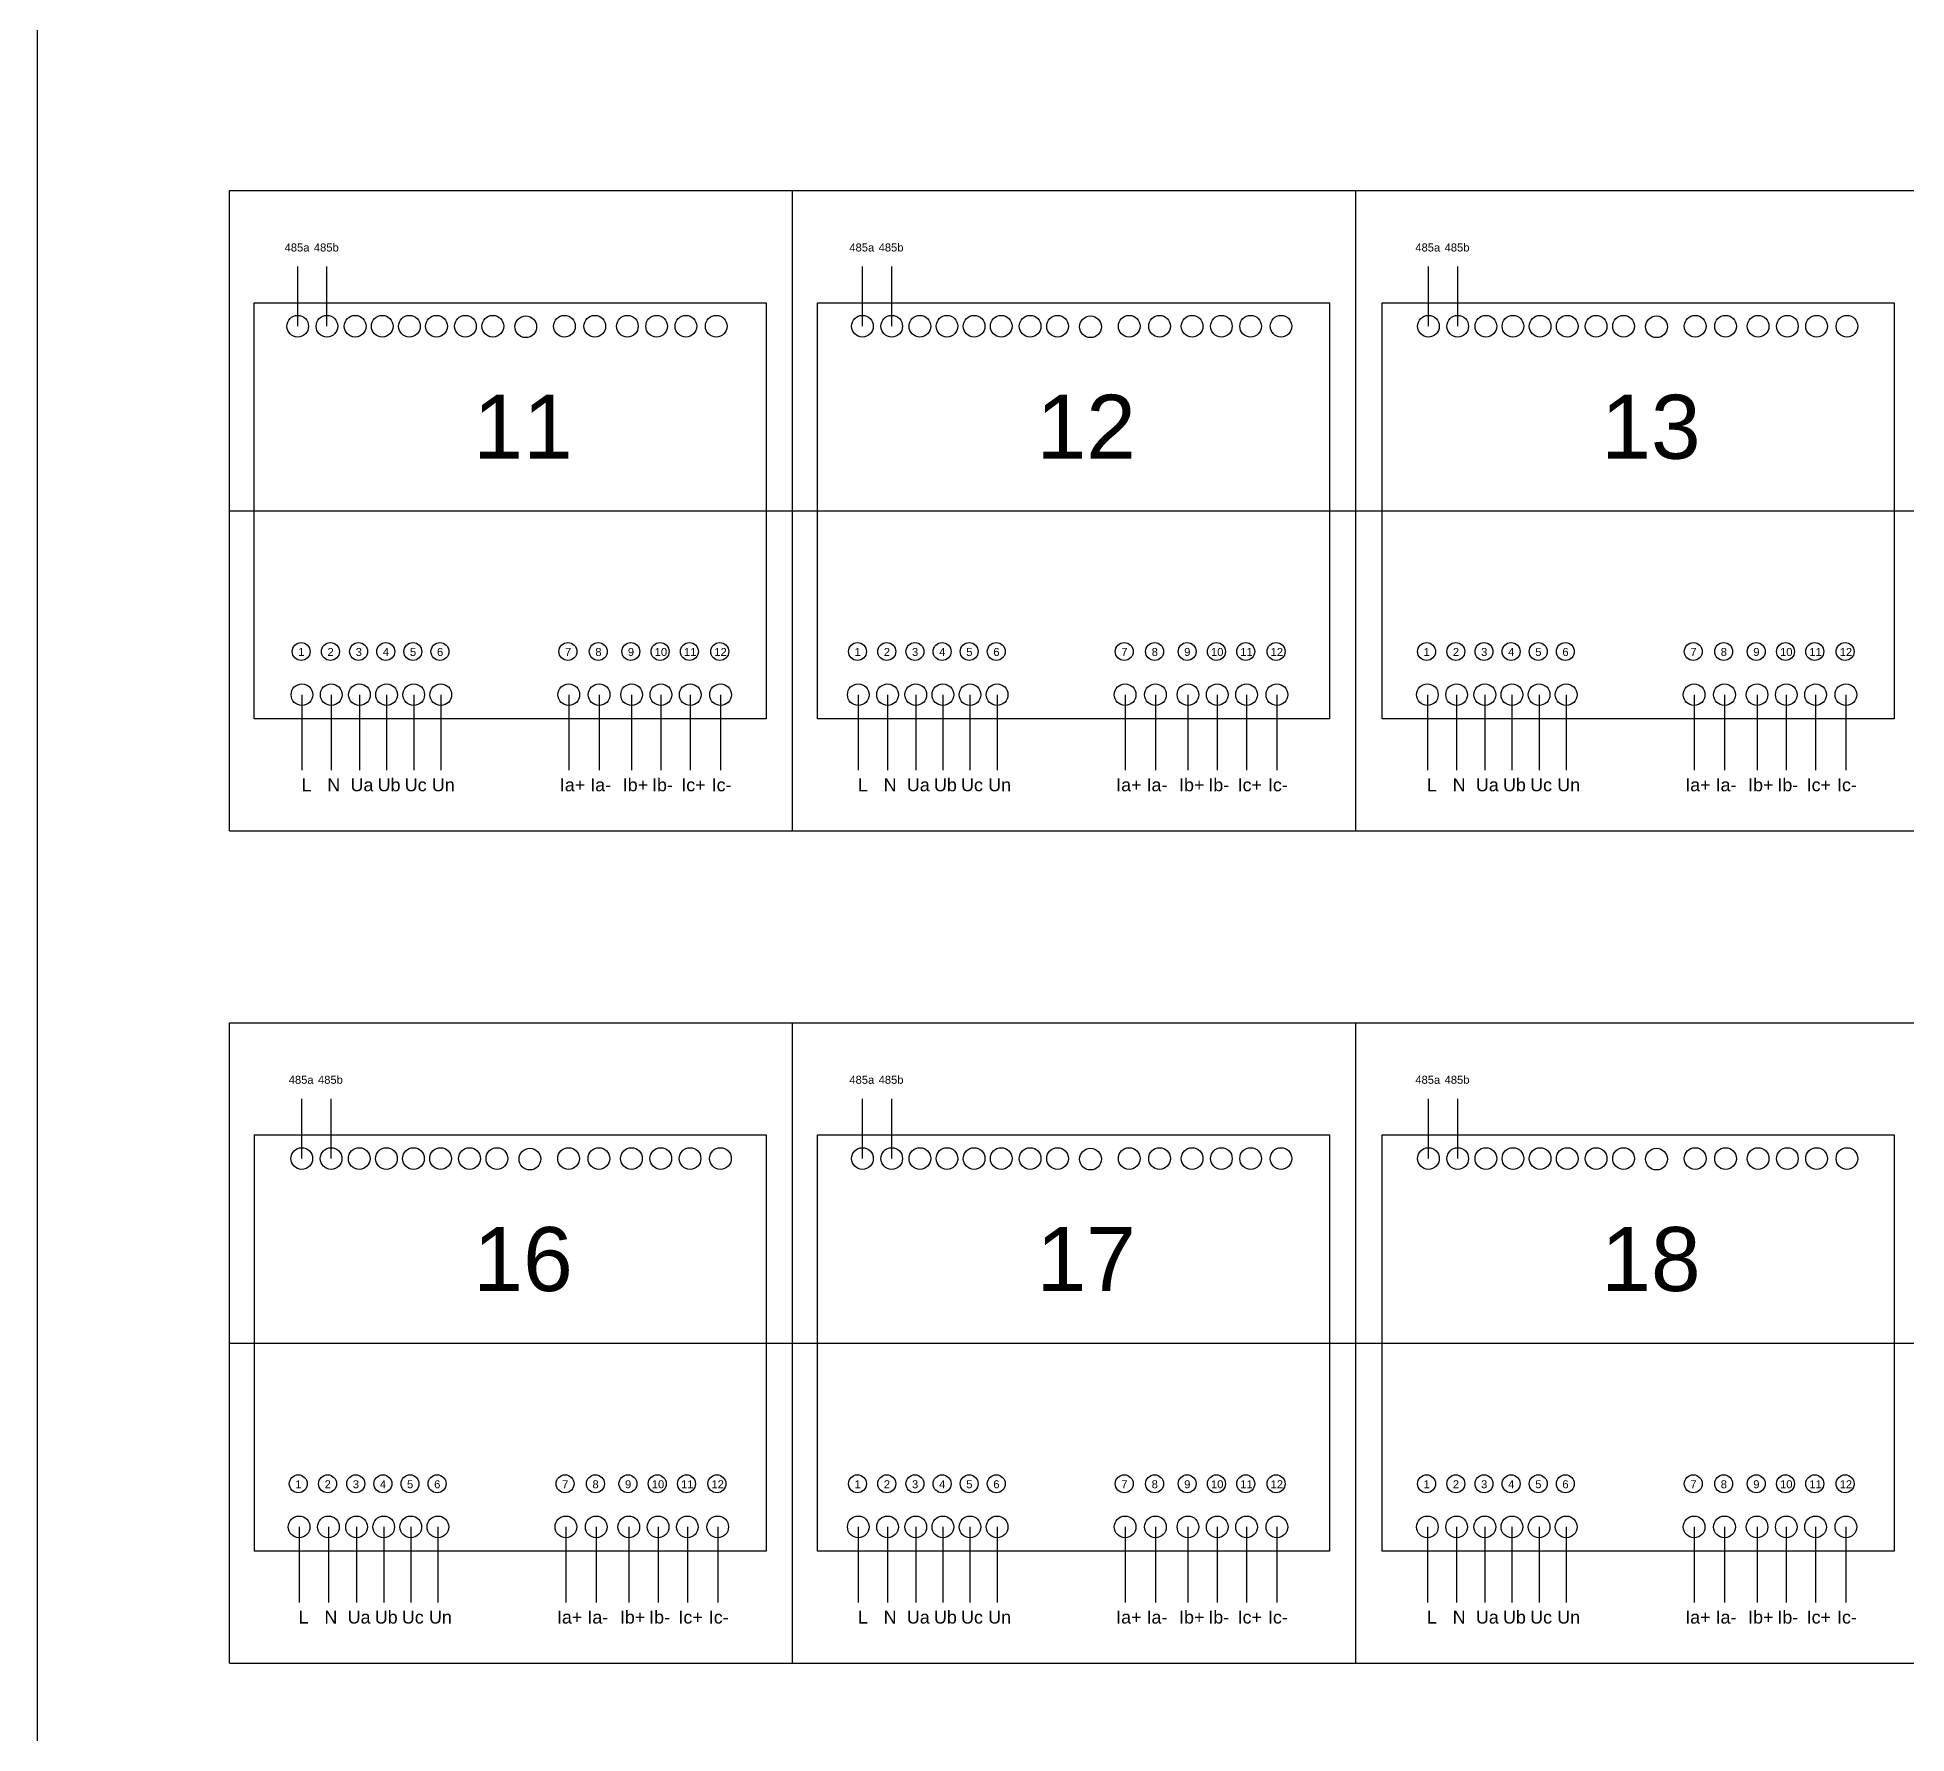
# Model space of a CAD drawing. Header units: millimetres. Extents: x 4250 to 10506, y 600 to 2800.
# Drawn here: x 4304 to 4888, y 1588 to 2118 of the extents above; entities that cross this region are included whole.
import ezdxf

# ---------------------------------------------------------------- set-up
doc = ezdxf.new("R2010")
doc.units = ezdxf.units.MM
doc.styles.get("Standard").update_dxf_attribs({"font": 'arial.ttf'})

msp = doc.modelspace()

# ---------------------------------------------------------------- linework, layer by layer
for p, q in [((4303.727, 599.808), (4303.727, 2799.808)), ((4363.727, 1869.808), (4363.727, 2069.808)), ((4363.727, 2069.808), (5243.727, 2069.808)), ((4539.727, 1869.808), (4539.727, 2069.808)), ((4715.727, 1869.808), (4715.727, 2069.808)), ((4385.064, 2027.452), (4385.064, 2046.142)), ((4394.213, 2027.452), (4394.213, 2046.142)), ((4561.529, 2027.452), (4561.529, 2046.142)), ((4570.678, 2027.452), (4570.678, 2046.142)), ((4738.387, 2027.452), (4738.387, 2046.142)), ((4747.536, 2027.452), (4747.536, 2046.142)), ((4371.485, 1904.808), (4371.485, 2034.808)), ((4371.485, 2034.808), (4531.485, 2034.808)), ((4371.485, 2034.808), (4531.485, 2034.808)), ((4531.485, 2034.808), (4531.485, 1904.808)), ((4531.485, 2034.808), (4531.485, 1904.808)), ((4547.454, 1904.808), (4547.454, 2034.808)), ((4547.454, 2034.808), (4707.454, 2034.808)), ((4707.454, 2034.808), (4707.454, 1904.808)), ((4723.91, 1904.808), (4723.91, 2034.808)), ((4723.91, 2034.808), (4883.91, 2034.808)), ((4883.91, 2034.808), (4883.91, 1904.808)), ((4539.727, 1919.808), (4539.727, 2019.808)), ((4715.727, 1919.808), (4715.727, 2019.808)), ((4363.727, 1969.808), (5243.727, 1969.808)), ((4386.409, 1912.362), (4386.409, 1888.782)), ((4395.558, 1912.362), (4395.558, 1888.782)), ((4404.369, 1912.362), (4404.369, 1888.782)), ((4412.84, 1912.362), (4412.84, 1888.782)), ((4421.312, 1912.362), (4421.312, 1888.782)), ((4429.783, 1912.362), (4429.783, 1888.782)), ((4469.768, 1912.362), (4469.768, 1888.782)), ((4479.257, 1912.362), (4479.257, 1888.782)), ((4489.422, 1912.362), (4489.422, 1888.782)), ((4498.572, 1912.362), (4498.572, 1888.782)), ((4507.721, 1912.362), (4507.721, 1888.782)), ((4517.209, 1912.362), (4517.209, 1888.782)), ((4560.244, 1912.362), (4560.244, 1888.782)), ((4569.393, 1912.362), (4569.393, 1888.782)), ((4578.203, 1912.362), (4578.203, 1888.782)), ((4586.675, 1912.362), (4586.675, 1888.782)), ((4595.146, 1912.362), (4595.146, 1888.782)), ((4603.618, 1912.362), (4603.618, 1888.782)), ((4643.603, 1912.362), (4643.603, 1888.782)), ((4653.091, 1912.362), (4653.091, 1888.782)), ((4663.257, 1912.362), (4663.257, 1888.782)), ((4672.406, 1912.362), (4672.406, 1888.782)), ((4681.555, 1912.362), (4681.555, 1888.782)), ((4691.043, 1912.362), (4691.043, 1888.782)), ((4738.063, 1912.362), (4738.063, 1888.782)), ((4747.212, 1912.362), (4747.212, 1888.782)), ((4756.022, 1912.362), (4756.022, 1888.782)), ((4764.494, 1912.362), (4764.494, 1888.782)), ((4772.965, 1912.362), (4772.965, 1888.782)), ((4781.437, 1912.362), (4781.437, 1888.782)), ((4821.422, 1912.362), (4821.422, 1888.782)), ((4830.91, 1912.362), (4830.91, 1888.782)), ((4841.076, 1912.362), (4841.076, 1888.782)), ((4850.225, 1912.362), (4850.225, 1888.782)), ((4859.374, 1912.362), (4859.374, 1888.782)), ((4868.862, 1912.362), (4868.862, 1888.782)), ((4531.485, 1904.808), (4371.485, 1904.808)), ((4531.485, 1904.808), (4371.485, 1904.808)), ((4707.454, 1904.808), (4547.454, 1904.808)), ((4883.91, 1904.808), (4723.91, 1904.808)), ((4363.727, 1869.808), (5243.727, 1869.808)), ((4363.727, 1609.808), (4363.727, 1809.808)), ((4363.727, 1809.808), (5243.727, 1809.808)), ((4539.727, 1609.808), (4539.727, 1809.808)), ((4715.727, 1609.808), (4715.727, 1809.808)), ((4386.348, 1767.452), (4386.348, 1786.142)), ((4395.497, 1767.452), (4395.497, 1786.142)), ((4561.529, 1767.452), (4561.529, 1786.142)), ((4570.678, 1767.452), (4570.678, 1786.142)), ((4738.387, 1767.452), (4738.387, 1786.142)), ((4747.536, 1767.452), (4747.536, 1786.142)), ((4371.485, 1774.808), (4531.485, 1774.808)), ((4371.485, 1774.808), (4371.485, 1644.808)), ((4531.485, 1774.808), (4531.485, 1644.808)), ((4547.454, 1644.808), (4547.454, 1774.808)), ((4547.454, 1774.808), (4707.454, 1774.808)), ((4707.454, 1774.808), (4707.454, 1644.808)), ((4723.91, 1644.808), (4723.91, 1774.808)), ((4723.91, 1774.808), (4883.91, 1774.808)), ((4883.91, 1774.808), (4883.91, 1644.808)), ((4539.727, 1659.808), (4539.727, 1759.808)), ((4715.727, 1659.808), (4715.727, 1759.808)), ((4363.727, 1709.808), (5243.727, 1709.808)), ((4385.511, 1652.362), (4385.511, 1628.782)), ((4394.66, 1652.362), (4394.66, 1628.782)), ((4403.47, 1652.362), (4403.47, 1628.782)), ((4411.942, 1652.362), (4411.942, 1628.782)), ((4420.413, 1652.362), (4420.413, 1628.782)), ((4428.885, 1652.362), (4428.885, 1628.782)), ((4468.87, 1652.362), (4468.87, 1628.782)), ((4478.358, 1652.362), (4478.358, 1628.782)), ((4488.524, 1652.362), (4488.524, 1628.782)), ((4497.673, 1652.362), (4497.673, 1628.782)), ((4506.822, 1652.362), (4506.822, 1628.782)), ((4516.31, 1652.362), (4516.31, 1628.782)), ((4560.244, 1652.362), (4560.244, 1628.782)), ((4569.393, 1652.362), (4569.393, 1628.782)), ((4578.203, 1652.362), (4578.203, 1628.782)), ((4586.675, 1652.362), (4586.675, 1628.782)), ((4595.146, 1652.362), (4595.146, 1628.782)), ((4603.618, 1652.362), (4603.618, 1628.782)), ((4643.603, 1652.362), (4643.603, 1628.782)), ((4653.091, 1652.362), (4653.091, 1628.782)), ((4663.257, 1652.362), (4663.257, 1628.782)), ((4672.406, 1652.362), (4672.406, 1628.782)), ((4681.555, 1652.362), (4681.555, 1628.782)), ((4691.043, 1652.362), (4691.043, 1628.782)), ((4738.063, 1652.362), (4738.063, 1628.782)), ((4747.212, 1652.362), (4747.212, 1628.782)), ((4756.022, 1652.362), (4756.022, 1628.782)), ((4764.494, 1652.362), (4764.494, 1628.782)), ((4772.965, 1652.362), (4772.965, 1628.782)), ((4781.437, 1652.362), (4781.437, 1628.782)), ((4821.422, 1652.362), (4821.422, 1628.782)), ((4830.91, 1652.362), (4830.91, 1628.782)), ((4841.076, 1652.362), (4841.076, 1628.782)), ((4850.225, 1652.362), (4850.225, 1628.782)), ((4859.374, 1652.362), (4859.374, 1628.782)), ((4868.862, 1652.362), (4868.862, 1628.782)), ((4531.485, 1644.808), (4371.485, 1644.808)), ((4707.454, 1644.808), (4547.454, 1644.808)), ((4883.91, 1644.808), (4723.91, 1644.808)), ((4363.727, 1609.808), (5243.727, 1609.808))]:
    msp.add_line(p, q)
for centre, radius in [((4385.064, 2027.452), 3.389), ((4394.213, 2027.452), 3.389), ((4403.023, 2027.452), 3.389), ((4411.495, 2027.452), 3.389), ((4419.966, 2027.452), 3.389), ((4428.438, 2027.452), 3.389), ((4437.469, 2027.452), 3.389), ((4446.046, 2027.452), 3.389), ((4456.339, 2027.28), 3.389), ((4468.423, 2027.452), 3.389), ((4477.911, 2027.452), 3.389), ((4488.077, 2027.452), 3.389), ((4497.226, 2027.452), 3.389), ((4506.375, 2027.452), 3.389), ((4515.863, 2027.452), 3.389), ((4561.529, 2027.452), 3.389), ((4570.678, 2027.452), 3.389), ((4579.489, 2027.452), 3.389), ((4587.96, 2027.452), 3.389), ((4596.431, 2027.452), 3.389), ((4604.903, 2027.452), 3.389), ((4613.934, 2027.452), 3.389), ((4622.512, 2027.452), 3.389), ((4632.804, 2027.28), 3.389), ((4644.888, 2027.452), 3.389), ((4654.376, 2027.452), 3.389), ((4664.542, 2027.452), 3.389), ((4673.691, 2027.452), 3.389), ((4682.841, 2027.452), 3.389), ((4692.329, 2027.452), 3.389), ((4738.387, 2027.452), 3.389), ((4747.536, 2027.452), 3.389), ((4756.346, 2027.452), 3.389), ((4764.818, 2027.452), 3.389), ((4773.289, 2027.452), 3.389), ((4781.76, 2027.452), 3.389), ((4790.792, 2027.452), 3.389), ((4799.369, 2027.452), 3.389), ((4809.662, 2027.28), 3.389), ((4821.746, 2027.452), 3.389), ((4831.234, 2027.452), 3.389), ((4841.4, 2027.452), 3.389), ((4850.549, 2027.452), 3.389), ((4859.698, 2027.452), 3.389), ((4869.186, 2027.452), 3.389), ((4386.152, 1925.846), 2.807), ((4395.301, 1925.846), 2.807), ((4404.111, 1925.846), 2.807), ((4412.583, 1925.846), 2.807), ((4421.054, 1925.846), 2.807), ((4429.526, 1925.846), 2.807), ((4469.511, 1925.846), 2.807), ((4478.999, 1925.846), 2.807), ((4489.165, 1925.846), 2.807), ((4498.314, 1925.846), 2.807), ((4507.463, 1925.846), 2.807), ((4516.951, 1925.846), 2.807), ((4559.986, 1925.846), 2.807), ((4569.136, 1925.846), 2.807), ((4577.946, 1925.846), 2.807), ((4586.417, 1925.846), 2.807), ((4594.889, 1925.846), 2.807), ((4603.36, 1925.846), 2.807), ((4643.346, 1925.846), 2.807), ((4652.834, 1925.846), 2.807), ((4663, 1925.846), 2.807), ((4672.149, 1925.846), 2.807), ((4681.298, 1925.846), 2.807), ((4690.786, 1925.846), 2.807), ((4737.805, 1925.846), 2.807), ((4746.955, 1925.846), 2.807), ((4755.765, 1925.846), 2.807), ((4764.236, 1925.846), 2.807), ((4772.708, 1925.846), 2.807), ((4781.179, 1925.846), 2.807), ((4821.165, 1925.846), 2.807), ((4830.653, 1925.846), 2.807), ((4840.819, 1925.846), 2.807), ((4849.968, 1925.846), 2.807), ((4859.117, 1925.846), 2.807), ((4868.605, 1925.846), 2.807), ((4386.409, 1912.362), 3.389), ((4395.558, 1912.362), 3.389), ((4404.369, 1912.362), 3.389), ((4412.84, 1912.362), 3.389), ((4421.312, 1912.362), 3.389), ((4429.783, 1912.362), 3.389), ((4469.768, 1912.362), 3.389), ((4479.257, 1912.362), 3.389), ((4489.422, 1912.362), 3.389), ((4498.572, 1912.362), 3.389), ((4507.721, 1912.362), 3.389), ((4517.209, 1912.362), 3.389), ((4560.244, 1912.362), 3.389), ((4569.393, 1912.362), 3.389), ((4578.203, 1912.362), 3.389), ((4586.675, 1912.362), 3.389), ((4595.146, 1912.362), 3.389), ((4603.618, 1912.362), 3.389), ((4643.603, 1912.362), 3.389), ((4653.091, 1912.362), 3.389), ((4663.257, 1912.362), 3.389), ((4672.406, 1912.362), 3.389), ((4681.555, 1912.362), 3.389), ((4691.043, 1912.362), 3.389), ((4738.063, 1912.362), 3.389), ((4747.212, 1912.362), 3.389), ((4756.022, 1912.362), 3.389), ((4764.494, 1912.362), 3.389), ((4772.965, 1912.362), 3.389), ((4781.437, 1912.362), 3.389), ((4821.422, 1912.362), 3.389), ((4830.91, 1912.362), 3.389), ((4841.076, 1912.362), 3.389), ((4850.225, 1912.362), 3.389), ((4859.374, 1912.362), 3.389), ((4868.862, 1912.362), 3.389), ((4386.348, 1767.452), 3.389), ((4395.497, 1767.452), 3.389), ((4404.307, 1767.452), 3.389), ((4412.779, 1767.452), 3.389), ((4421.25, 1767.452), 3.389), ((4429.722, 1767.452), 3.389), ((4438.753, 1767.452), 3.389), ((4447.33, 1767.452), 3.389), ((4457.623, 1767.28), 3.389), ((4469.707, 1767.452), 3.389), ((4479.195, 1767.452), 3.389), ((4489.361, 1767.452), 3.389), ((4498.51, 1767.452), 3.389), ((4507.659, 1767.452), 3.389), ((4517.147, 1767.452), 3.389), ((4561.529, 1767.452), 3.389), ((4570.678, 1767.452), 3.389), ((4579.489, 1767.452), 3.389), ((4587.96, 1767.452), 3.389), ((4596.431, 1767.452), 3.389), ((4604.903, 1767.452), 3.389), ((4613.934, 1767.452), 3.389), ((4622.512, 1767.452), 3.389), ((4632.804, 1767.28), 3.389), ((4644.888, 1767.452), 3.389), ((4654.376, 1767.452), 3.389), ((4664.542, 1767.452), 3.389), ((4673.691, 1767.452), 3.389), ((4682.841, 1767.452), 3.389), ((4692.329, 1767.452), 3.389), ((4738.387, 1767.452), 3.389), ((4747.536, 1767.452), 3.389), ((4756.346, 1767.452), 3.389), ((4764.818, 1767.452), 3.389), ((4773.289, 1767.452), 3.389), ((4781.76, 1767.452), 3.389), ((4790.792, 1767.452), 3.389), ((4799.369, 1767.452), 3.389), ((4809.662, 1767.28), 3.389), ((4821.746, 1767.452), 3.389), ((4831.234, 1767.452), 3.389), ((4841.4, 1767.452), 3.389), ((4850.549, 1767.452), 3.389), ((4859.698, 1767.452), 3.389), ((4869.186, 1767.452), 3.389), ((4385.253, 1665.846), 2.807), ((4385.253, 1665.846), 2.807), ((4394.402, 1665.846), 2.807), ((4394.402, 1665.846), 2.807), ((4403.213, 1665.846), 2.807), ((4403.213, 1665.846), 2.807), ((4411.684, 1665.846), 2.807), ((4411.684, 1665.846), 2.807), ((4420.156, 1665.846), 2.807), ((4420.156, 1665.846), 2.807), ((4428.627, 1665.846), 2.807), ((4428.627, 1665.846), 2.807), ((4468.612, 1665.846), 2.807), ((4468.612, 1665.846), 2.807), ((4478.1, 1665.846), 2.807), ((4478.1, 1665.846), 2.807), ((4488.266, 1665.846), 2.807), ((4488.266, 1665.846), 2.807), ((4497.415, 1665.846), 2.807), ((4497.415, 1665.846), 2.807), ((4506.565, 1665.846), 2.807), ((4506.565, 1665.846), 2.807), ((4516.053, 1665.846), 2.807), ((4516.053, 1665.846), 2.807), ((4559.986, 1665.846), 2.807), ((4569.136, 1665.846), 2.807), ((4577.946, 1665.846), 2.807), ((4586.417, 1665.846), 2.807), ((4594.889, 1665.846), 2.807), ((4603.36, 1665.846), 2.807), ((4643.346, 1665.846), 2.807), ((4652.834, 1665.846), 2.807), ((4663, 1665.846), 2.807), ((4672.149, 1665.846), 2.807), ((4681.298, 1665.846), 2.807), ((4690.786, 1665.846), 2.807), ((4737.805, 1665.846), 2.807), ((4746.955, 1665.846), 2.807), ((4755.765, 1665.846), 2.807), ((4764.236, 1665.846), 2.807), ((4772.708, 1665.846), 2.807), ((4781.179, 1665.846), 2.807), ((4821.165, 1665.846), 2.807), ((4830.653, 1665.846), 2.807), ((4840.819, 1665.846), 2.807), ((4849.968, 1665.846), 2.807), ((4859.117, 1665.846), 2.807), ((4868.605, 1665.846), 2.807), ((4385.511, 1652.362), 3.389), ((4394.66, 1652.362), 3.389), ((4403.47, 1652.362), 3.389), ((4411.942, 1652.362), 3.389), ((4420.413, 1652.362), 3.389), ((4428.885, 1652.362), 3.389), ((4468.87, 1652.362), 3.389), ((4478.358, 1652.362), 3.389), ((4488.524, 1652.362), 3.389), ((4497.673, 1652.362), 3.389), ((4506.822, 1652.362), 3.389), ((4516.31, 1652.362), 3.389), ((4560.244, 1652.362), 3.389), ((4569.393, 1652.362), 3.389), ((4578.203, 1652.362), 3.389), ((4586.675, 1652.362), 3.389), ((4595.146, 1652.362), 3.389), ((4603.618, 1652.362), 3.389), ((4643.603, 1652.362), 3.389), ((4653.091, 1652.362), 3.389), ((4663.257, 1652.362), 3.389), ((4672.406, 1652.362), 3.389), ((4681.555, 1652.362), 3.389), ((4691.043, 1652.362), 3.389), ((4738.063, 1652.362), 3.389), ((4747.212, 1652.362), 3.389), ((4756.022, 1652.362), 3.389), ((4764.494, 1652.362), 3.389), ((4772.965, 1652.362), 3.389), ((4781.437, 1652.362), 3.389), ((4821.422, 1652.362), 3.389), ((4830.91, 1652.362), 3.389), ((4841.076, 1652.362), 3.389), ((4850.225, 1652.362), 3.389), ((4859.374, 1652.362), 3.389), ((4868.862, 1652.362), 3.389)]:
    msp.add_circle(centre, radius)

# ---------------------------------------------------------------- texts
at = {"attachment_point": 1}
for s, width, insert, char_height in [('485a', 6.08527, (4380.981, 2053.305), 2.5), ('485b', 6.08527, (4390.13, 2053.305), 2.5), ('485a', 6.08527, (4557.446, 2053.305), 2.5), ('485b', 6.08527, (4566.595, 2053.305), 2.5), ('485a', 6.08527, (4734.304, 2053.305), 2.5), ('485b', 6.08527, (4743.453, 2053.305), 2.5), ('11', 33.94934, (4439.956, 2006.051), 20), ('12', 33.94934, (4615.925, 2006.051), 20), ('13', 33.94934, (4792.381, 2006.051), 20), ('1', 3.30507, (4385.233, 1926.954), 2.5), ('2', 3.30507, (4394.382, 1926.954), 2.5), ('3', 3.30507, (4403.193, 1926.954), 2.5), ('4', 3.30507, (4411.664, 1926.954), 2.5), ('5', 3.30507, (4420.136, 1926.954), 2.5), ('6', 3.30507, (4428.607, 1926.954), 2.5), ('7', 3.30507, (4468.592, 1926.954), 2.5), ('8', 3.30507, (4478.08, 1926.954), 2.5), ('9', 3.30507, (4488.246, 1926.954), 2.5), ('10', 3.30507, (4496.619, 1926.954), 2.5), ('11', 3.30507, (4505.768, 1926.954), 2.5), ('12', 3.30507, (4515.256, 1926.954), 2.5), ('1', 3.30507, (4559.068, 1926.954), 2.5), ('2', 3.30507, (4568.217, 1926.954), 2.5), ('3', 3.30507, (4577.027, 1926.954), 2.5), ('4', 3.30507, (4585.499, 1926.954), 2.5), ('5', 3.30507, (4593.97, 1926.954), 2.5), ('6', 3.30507, (4602.442, 1926.954), 2.5), ('7', 3.30507, (4642.427, 1926.954), 2.5), ('8', 3.30507, (4651.915, 1926.954), 2.5), ('9', 3.30507, (4662.081, 1926.954), 2.5), ('10', 3.30507, (4670.454, 1926.954), 2.5), ('11', 3.30507, (4679.603, 1926.954), 2.5), ('12', 3.30507, (4689.091, 1926.954), 2.5), ('1', 3.30507, (4736.887, 1926.954), 2.5), ('2', 3.30507, (4746.036, 1926.954), 2.5), ('3', 3.30507, (4754.846, 1926.954), 2.5), ('4', 3.30507, (4763.318, 1926.954), 2.5), ('5', 3.30507, (4771.789, 1926.954), 2.5), ('6', 3.30507, (4780.261, 1926.954), 2.5), ('7', 3.30507, (4820.246, 1926.954), 2.5), ('8', 3.30507, (4829.734, 1926.954), 2.5), ('9', 3.30507, (4839.9, 1926.954), 2.5), ('10', 3.30507, (4848.273, 1926.954), 2.5), ('11', 3.30507, (4857.422, 1926.954), 2.5), ('12', 3.30507, (4866.91, 1926.954), 2.5), ('L', 6.08527, (4386.268, 1886.183), 4), ('N', 6.08527, (4394.316, 1886.183), 4), ('Ua', 6.08527, (4401.585, 1886.183), 4), ('Ub', 6.08527, (4410.057, 1886.183), 4), ('Uc', 6.08527, (4418.528, 1886.183), 4), ('Un', 6.08527, (4427, 1886.183), 4), ('Ia+', 6.08527, (4466.985, 1886.183), 4), ('Ia-', 6.08527, (4476.473, 1886.183), 4), ('Ib+', 6.08527, (4486.639, 1886.183), 4), ('Ib-', 6.08527, (4495.788, 1886.183), 4), ('Ic+', 6.08527, (4504.937, 1886.183), 4), ('Ic-', 6.08527, (4514.425, 1886.183), 4), ('L', 6.08527, (4560.103, 1886.183), 4), ('N', 6.08527, (4568.151, 1886.183), 4), ('Ua', 6.08527, (4575.42, 1886.183), 4), ('Ub', 6.08527, (4583.891, 1886.183), 4), ('Uc', 6.08527, (4592.363, 1886.183), 4), ('Un', 6.08527, (4600.834, 1886.183), 4), ('Ia+', 6.08527, (4640.82, 1886.183), 4), ('Ia-', 6.08527, (4650.308, 1886.183), 4), ('Ib+', 6.08527, (4660.474, 1886.183), 4), ('Ib-', 6.08527, (4669.623, 1886.183), 4), ('Ic+', 6.08527, (4678.772, 1886.183), 4), ('Ic-', 6.08527, (4688.26, 1886.183), 4), ('L', 6.08527, (4737.922, 1886.183), 4), ('N', 6.08527, (4745.97, 1886.183), 4), ('Ua', 6.08527, (4753.239, 1886.183), 4), ('Ub', 6.08527, (4761.71, 1886.183), 4), ('Uc', 6.08527, (4770.182, 1886.183), 4), ('Un', 6.08527, (4778.653, 1886.183), 4), ('Ia+', 6.08527, (4818.639, 1886.183), 4), ('Ia-', 6.08527, (4828.127, 1886.183), 4), ('Ib+', 6.08527, (4838.293, 1886.183), 4), ('Ib-', 6.08527, (4847.442, 1886.183), 4), ('Ic+', 6.08527, (4856.591, 1886.183), 4), ('Ic-', 6.08527, (4866.079, 1886.183), 4), ('485a', 6.08527, (4382.265, 1793.305), 2.5), ('485b', 6.08527, (4391.414, 1793.305), 2.5), ('485a', 6.08527, (4557.446, 1793.305), 2.5), ('485b', 6.08527, (4566.595, 1793.305), 2.5), ('485a', 6.08527, (4734.304, 1793.305), 2.5), ('485b', 6.08527, (4743.453, 1793.305), 2.5), ('16', 33.94934, (4439.956, 1746.051), 20), ('17', 33.94934, (4615.925, 1746.051), 20), ('18', 33.94934, (4792.381, 1746.051), 20), ('1', 3.30507, (4384.334, 1666.954), 2.5), ('1', 3.30507, (4384.334, 1666.954), 2.5), ('2', 3.30507, (4393.484, 1666.954), 2.5), ('2', 3.30507, (4393.484, 1666.954), 2.5), ('3', 3.30507, (4402.294, 1666.954), 2.5), ('3', 3.30507, (4402.294, 1666.954), 2.5), ('4', 3.30507, (4410.765, 1666.954), 2.5), ('4', 3.30507, (4410.765, 1666.954), 2.5), ('5', 3.30507, (4419.237, 1666.954), 2.5), ('5', 3.30507, (4419.237, 1666.954), 2.5), ('6', 3.30507, (4427.708, 1666.954), 2.5), ('6', 3.30507, (4427.708, 1666.954), 2.5), ('7', 3.30507, (4467.694, 1666.954), 2.5), ('7', 3.30507, (4467.694, 1666.954), 2.5), ('8', 3.30507, (4477.182, 1666.954), 2.5), ('8', 3.30507, (4477.182, 1666.954), 2.5), ('9', 3.30507, (4487.348, 1666.954), 2.5), ('9', 3.30507, (4487.348, 1666.954), 2.5), ('10', 3.30507, (4495.72, 1666.954), 2.5), ('10', 3.30507, (4495.72, 1666.954), 2.5), ('11', 3.30507, (4504.869, 1666.954), 2.5), ('11', 3.30507, (4504.869, 1666.954), 2.5), ('12', 3.30507, (4514.357, 1666.954), 2.5), ('12', 3.30507, (4514.357, 1666.954), 2.5), ('1', 3.30507, (4559.068, 1666.954), 2.5), ('2', 3.30507, (4568.217, 1666.954), 2.5), ('3', 3.30507, (4577.027, 1666.954), 2.5), ('4', 3.30507, (4585.499, 1666.954), 2.5), ('5', 3.30507, (4593.97, 1666.954), 2.5), ('6', 3.30507, (4602.442, 1666.954), 2.5), ('7', 3.30507, (4642.427, 1666.954), 2.5), ('8', 3.30507, (4651.915, 1666.954), 2.5), ('9', 3.30507, (4662.081, 1666.954), 2.5), ('10', 3.30507, (4670.454, 1666.954), 2.5), ('11', 3.30507, (4679.603, 1666.954), 2.5), ('12', 3.30507, (4689.091, 1666.954), 2.5), ('1', 3.30507, (4736.887, 1666.954), 2.5), ('2', 3.30507, (4746.036, 1666.954), 2.5), ('3', 3.30507, (4754.846, 1666.954), 2.5), ('4', 3.30507, (4763.318, 1666.954), 2.5), ('5', 3.30507, (4771.789, 1666.954), 2.5), ('6', 3.30507, (4780.261, 1666.954), 2.5), ('7', 3.30507, (4820.246, 1666.954), 2.5), ('8', 3.30507, (4829.734, 1666.954), 2.5), ('9', 3.30507, (4839.9, 1666.954), 2.5), ('10', 3.30507, (4848.273, 1666.954), 2.5), ('11', 3.30507, (4857.422, 1666.954), 2.5), ('12', 3.30507, (4866.91, 1666.954), 2.5), ('L', 6.08527, (4385.37, 1626.183), 4), ('N', 6.08527, (4393.418, 1626.183), 4), ('Ua', 6.08527, (4400.687, 1626.183), 4), ('Ub', 6.08527, (4409.158, 1626.183), 4), ('Uc', 6.08527, (4417.63, 1626.183), 4), ('Un', 6.08527, (4426.101, 1626.183), 4), ('Ia+', 6.08527, (4466.086, 1626.183), 4), ('Ia-', 6.08527, (4475.574, 1626.183), 4), ('Ib+', 6.08527, (4485.74, 1626.183), 4), ('Ib-', 6.08527, (4494.889, 1626.183), 4), ('Ic+', 6.08527, (4504.039, 1626.183), 4), ('Ic-', 6.08527, (4513.527, 1626.183), 4), ('L', 6.08527, (4560.103, 1626.183), 4), ('N', 6.08527, (4568.151, 1626.183), 4), ('Ua', 6.08527, (4575.42, 1626.183), 4), ('Ub', 6.08527, (4583.891, 1626.183), 4), ('Uc', 6.08527, (4592.363, 1626.183), 4), ('Un', 6.08527, (4600.834, 1626.183), 4), ('Ia+', 6.08527, (4640.82, 1626.183), 4), ('Ia-', 6.08527, (4650.308, 1626.183), 4), ('Ib+', 6.08527, (4660.474, 1626.183), 4), ('Ib-', 6.08527, (4669.623, 1626.183), 4), ('Ic+', 6.08527, (4678.772, 1626.183), 4), ('Ic-', 6.08527, (4688.26, 1626.183), 4), ('L', 6.08527, (4737.922, 1626.183), 4), ('N', 6.08527, (4745.97, 1626.183), 4), ('Ua', 6.08527, (4753.239, 1626.183), 4), ('Ub', 6.08527, (4761.71, 1626.183), 4), ('Uc', 6.08527, (4770.182, 1626.183), 4), ('Un', 6.08527, (4778.653, 1626.183), 4), ('Ia+', 6.08527, (4818.639, 1626.183), 4), ('Ia-', 6.08527, (4828.127, 1626.183), 4), ('Ib+', 6.08527, (4838.293, 1626.183), 4), ('Ib-', 6.08527, (4847.442, 1626.183), 4), ('Ic+', 6.08527, (4856.591, 1626.183), 4), ('Ic-', 6.08527, (4866.079, 1626.183), 4)]:
    msp.add_mtext_dynamic_manual_height_columns(s, width=width, gutter_width=12.5, heights=[0], dxfattribs=dict(at, insert=insert, char_height=char_height))

doc.saveas('drawing.dxf')
